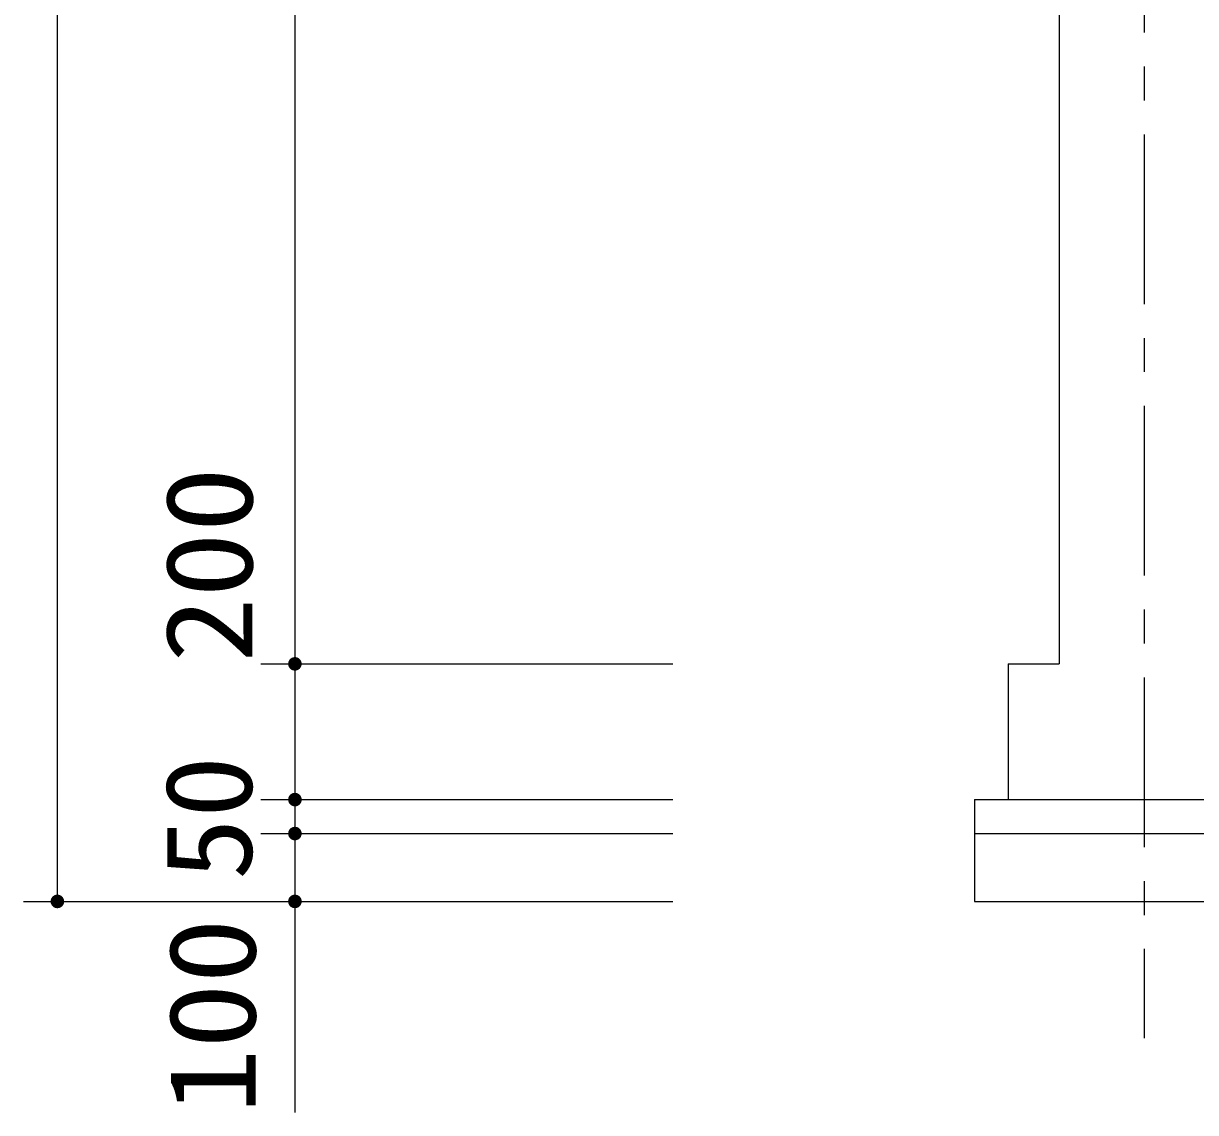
# Model space of a CAD drawing. Units: millimetres, scale not verified. Extents: x -14850 to 14850, y -10500 to 10500.
# Drawn here: x -1853 to -126, y -6162 to -4557 of the extents above; entities that cross this region are included whole.
import ezdxf
from ezdxf.enums import TextEntityAlignment as Align

# ---------------------------------------------------------------- set-up
doc = ezdxf.new("R2010")
doc.units = ezdxf.units.MM
doc.header["$LTSCALE"] = 50
doc.linetypes.add('CHAIN1', pattern=[8, 5, -1, 1, -1])
doc.layers.add('0-0_製作', color=5, linetype='Continuous', lineweight=25)
doc.layers.add('0-1_躯体', color=3, linetype='Continuous', lineweight=25)
doc.styles.add('ＭＳ ゴシック', font='')
doc.styles.get('ＭＳ ゴシック').set_extended_font_data('MS Gothic')

msp = doc.modelspace()

# ---------------------------------------------------------------- linework, layer by layer
at = {"layer": '0-0_製作', "color": 2}
for p, q in [((-1802.87, -5850.61), (-1802.87, -2920.61)), ((-1452.87, -3170.61), (-1452.87, -5500.61)), ((-1502.87, -5500.61), (-896, -5500.61)), ((-1452.87, -5500.61), (-1452.87, -5700.61)), ((-1502.87, -5700.61), (-896, -5700.61)), ((-1452.87, -5700.61), (-1452.87, -5750.61)), ((-1502.87, -5750.61), (-896, -5750.61)), ((-1452.87, -5750.61), (-1452.87, -5850.61)), ((-1852.87, -5850.61), (-896, -5850.61)), ((-1452.87, -5850.61), (-1452.87, -6161.66))]:
    msp.add_line(p, q, dxfattribs=at)
at = {"layer": '0-0_製作'}
for points in [[(-1462.38, -5497.52), (-1452.87, -5490.61), (-1452.87, -5500.61)], [(-1461.92, -5496.35), (-1452.87, -5490.61), (-1462.38, -5497.52)], [(-1461.32, -5495.25), (-1452.87, -5490.61), (-1461.92, -5496.35)], [(-1460.58, -5494.24), (-1452.87, -5490.61), (-1461.32, -5495.25)], [(-1459.72, -5493.32), (-1452.87, -5490.61), (-1460.58, -5494.24)], [(-1458.75, -5492.52), (-1452.87, -5490.61), (-1459.72, -5493.32)], [(-1457.69, -5491.85), (-1452.87, -5490.61), (-1458.75, -5492.52)], [(-1456.55, -5491.31), (-1452.87, -5490.61), (-1457.69, -5491.85)], [(-1455.36, -5490.92), (-1452.87, -5490.61), (-1456.55, -5491.31)], [(-1454.13, -5490.69), (-1452.87, -5490.61), (-1455.36, -5490.92)], [(-1452.87, -5490.61), (-1442.87, -5500.61), (-1452.87, -5500.61)], [(-1452.87, -5490.61), (-1442.95, -5499.36), (-1442.87, -5500.61)], [(-1452.87, -5490.61), (-1443.19, -5498.12), (-1442.95, -5499.36)], [(-1452.87, -5490.61), (-1443.57, -5496.93), (-1443.19, -5498.12)], [(-1452.87, -5490.61), (-1444.11, -5495.79), (-1443.57, -5496.93)], [(-1452.87, -5490.61), (-1444.78, -5494.73), (-1444.11, -5495.79)], [(-1452.87, -5490.61), (-1445.58, -5493.77), (-1444.78, -5494.73)], [(-1452.87, -5490.61), (-1446.5, -5492.91), (-1445.58, -5493.77)], [(-1452.87, -5490.61), (-1447.51, -5492.17), (-1446.5, -5492.91)], [(-1452.87, -5490.61), (-1448.61, -5491.56), (-1447.51, -5492.17)], [(-1452.24, -5490.63), (-1448.61, -5491.56), (-1452.87, -5490.61)], [(-1451, -5490.79), (-1448.61, -5491.56), (-1452.24, -5490.63)], [(-1451, -5490.79), (-1449.78, -5491.1), (-1448.61, -5491.56)], [(-1462.85, -5499.98), (-1452.87, -5500.61), (-1462.87, -5500.61)], [(-1462.87, -5500.61), (-1452.87, -5500.61), (-1462.79, -5501.86)], [(-1462.7, -5498.74), (-1452.87, -5500.61), (-1462.85, -5499.98)], [(-1462.79, -5501.86), (-1452.87, -5500.61), (-1462.56, -5503.1)], [(-1462.38, -5497.52), (-1452.87, -5500.61), (-1462.7, -5498.74)], [(-1462.56, -5503.1), (-1452.87, -5500.61), (-1462.17, -5504.29)], [(-1462.17, -5504.29), (-1452.87, -5500.61), (-1461.64, -5505.43)], [(-1461.64, -5505.43), (-1452.87, -5500.61), (-1460.96, -5506.49)], [(-1460.96, -5506.49), (-1452.87, -5500.61), (-1460.16, -5507.46)], [(-1460.16, -5507.46), (-1452.87, -5500.61), (-1459.25, -5508.32)], [(-1459.25, -5508.32), (-1452.87, -5500.61), (-1458.23, -5509.05)], [(-1458.23, -5509.05), (-1452.87, -5500.61), (-1452.87, -5510.61)], [(-1458.23, -5509.05), (-1453.5, -5510.59), (-1457.13, -5509.66)], [(-1458.23, -5509.05), (-1452.87, -5510.61), (-1453.5, -5510.59)], [(-1452.87, -5500.61), (-1451.62, -5510.53), (-1452.87, -5510.61)], [(-1452.87, -5500.61), (-1450.39, -5510.3), (-1451.62, -5510.53)], [(-1452.87, -5500.61), (-1449.19, -5509.91), (-1450.39, -5510.3)], [(-1452.87, -5500.61), (-1448.06, -5509.37), (-1449.19, -5509.91)], [(-1452.87, -5500.61), (-1446.99, -5508.7), (-1448.06, -5509.37)], [(-1452.87, -5500.61), (-1446.03, -5507.9), (-1446.99, -5508.7)], [(-1452.87, -5500.61), (-1445.17, -5506.99), (-1446.03, -5507.9)], [(-1452.87, -5500.61), (-1444.43, -5505.97), (-1445.17, -5506.99)], [(-1452.87, -5500.61), (-1443.82, -5504.87), (-1444.43, -5505.97)], [(-1452.87, -5500.61), (-1443.36, -5503.7), (-1443.82, -5504.87)], [(-1452.87, -5500.61), (-1443.05, -5502.48), (-1443.36, -5503.7)], [(-1442.87, -5500.61), (-1443.05, -5502.48), (-1452.87, -5500.61)], [(-1442.87, -5500.61), (-1442.89, -5501.24), (-1443.05, -5502.48)], [(-1457.13, -5509.66), (-1454.75, -5510.43), (-1455.96, -5510.12)], [(-1457.13, -5509.66), (-1453.5, -5510.59), (-1454.75, -5510.43)], [(-1462.7, -5698.74), (-1452.87, -5700.61), (-1462.85, -5699.98)], [(-1462.38, -5697.52), (-1452.87, -5700.61), (-1462.7, -5698.74)], [(-1462.38, -5697.52), (-1452.87, -5690.61), (-1452.87, -5700.61)], [(-1461.92, -5696.35), (-1452.87, -5690.61), (-1462.38, -5697.52)], [(-1461.32, -5695.25), (-1452.87, -5690.61), (-1461.92, -5696.35)], [(-1460.58, -5694.24), (-1452.87, -5690.61), (-1461.32, -5695.25)], [(-1459.72, -5693.32), (-1452.87, -5690.61), (-1460.58, -5694.24)], [(-1458.75, -5692.52), (-1452.87, -5690.61), (-1459.72, -5693.32)], [(-1457.69, -5691.85), (-1452.87, -5690.61), (-1458.75, -5692.52)], [(-1456.55, -5691.31), (-1452.87, -5690.61), (-1457.69, -5691.85)], [(-1455.36, -5690.93), (-1452.87, -5690.61), (-1456.55, -5691.31)], [(-1454.13, -5690.69), (-1452.87, -5690.61), (-1455.36, -5690.93)], [(-1452.87, -5690.61), (-1442.87, -5700.61), (-1452.87, -5700.61)], [(-1452.87, -5690.61), (-1442.95, -5699.36), (-1442.87, -5700.61)], [(-1452.87, -5690.61), (-1443.19, -5698.12), (-1442.95, -5699.36)], [(-1452.87, -5690.61), (-1443.57, -5696.93), (-1443.19, -5698.12)], [(-1452.87, -5690.61), (-1444.11, -5695.79), (-1443.57, -5696.93)], [(-1452.87, -5690.61), (-1444.78, -5694.73), (-1444.11, -5695.79)], [(-1452.87, -5690.61), (-1445.58, -5693.77), (-1444.78, -5694.73)], [(-1452.87, -5690.61), (-1446.5, -5692.91), (-1445.58, -5693.77)], [(-1452.87, -5690.61), (-1447.51, -5692.17), (-1446.5, -5692.91)], [(-1452.87, -5690.61), (-1448.61, -5691.56), (-1447.51, -5692.17)], [(-1452.24, -5690.63), (-1448.61, -5691.56), (-1452.87, -5690.61)], [(-1452.24, -5690.63), (-1449.78, -5691.1), (-1448.61, -5691.56)], [(-1451, -5690.79), (-1449.78, -5691.1), (-1452.24, -5690.63)], [(-1462.85, -5699.98), (-1452.87, -5700.61), (-1462.87, -5700.61)], [(-1462.87, -5700.61), (-1452.87, -5700.61), (-1462.79, -5701.86)], [(-1462.79, -5701.86), (-1452.87, -5700.61), (-1462.56, -5703.1)], [(-1462.56, -5703.1), (-1452.87, -5700.61), (-1462.17, -5704.29)], [(-1462.17, -5704.29), (-1452.87, -5700.61), (-1461.64, -5705.43)], [(-1461.64, -5705.43), (-1452.87, -5700.61), (-1460.96, -5706.49)], [(-1460.96, -5706.49), (-1452.87, -5700.61), (-1460.16, -5707.46)], [(-1460.16, -5707.46), (-1452.87, -5700.61), (-1459.25, -5708.32)], [(-1459.25, -5708.32), (-1452.87, -5700.61), (-1458.23, -5709.05)], [(-1458.23, -5709.05), (-1452.87, -5700.61), (-1452.87, -5710.61)], [(-1458.23, -5709.05), (-1452.87, -5710.61), (-1457.13, -5709.66)], [(-1457.13, -5709.66), (-1453.5, -5710.59), (-1455.96, -5710.12)], [(-1457.13, -5709.66), (-1452.87, -5710.61), (-1453.5, -5710.59)], [(-1455.96, -5710.12), (-1453.5, -5710.59), (-1454.75, -5710.43)], [(-1452.87, -5700.61), (-1451.62, -5710.53), (-1452.87, -5710.61)], [(-1452.87, -5700.61), (-1450.39, -5710.3), (-1451.62, -5710.53)], [(-1452.87, -5700.61), (-1449.19, -5709.91), (-1450.39, -5710.3)], [(-1452.87, -5700.61), (-1448.06, -5709.37), (-1449.19, -5709.91)], [(-1452.87, -5700.61), (-1446.99, -5708.7), (-1448.06, -5709.37)], [(-1452.87, -5700.61), (-1446.03, -5707.9), (-1446.99, -5708.7)], [(-1452.87, -5700.61), (-1445.17, -5706.99), (-1446.03, -5707.9)], [(-1452.87, -5700.61), (-1444.43, -5705.97), (-1445.17, -5706.99)], [(-1452.87, -5700.61), (-1443.82, -5704.87), (-1444.43, -5705.97)], [(-1452.87, -5700.61), (-1443.36, -5703.7), (-1443.82, -5704.87)], [(-1452.87, -5700.61), (-1443.05, -5702.48), (-1443.36, -5703.7)], [(-1442.87, -5700.61), (-1443.05, -5702.48), (-1452.87, -5700.61)], [(-1442.87, -5700.61), (-1442.89, -5701.24), (-1443.05, -5702.48)], [(-1462.85, -5749.98), (-1452.87, -5750.61), (-1462.87, -5750.61)], [(-1462.87, -5750.61), (-1452.87, -5750.61), (-1462.79, -5751.86)], [(-1462.7, -5748.74), (-1452.87, -5750.61), (-1462.85, -5749.98)], [(-1462.79, -5751.86), (-1452.87, -5750.61), (-1462.56, -5753.1)], [(-1462.38, -5747.52), (-1452.87, -5750.61), (-1462.7, -5748.74)], [(-1462.56, -5753.1), (-1452.87, -5750.61), (-1462.17, -5754.29)], [(-1462.38, -5747.52), (-1452.87, -5740.61), (-1452.87, -5750.61)], [(-1461.92, -5746.35), (-1452.87, -5740.61), (-1462.38, -5747.52)], [(-1462.17, -5754.29), (-1452.87, -5750.61), (-1461.64, -5755.43)], [(-1461.32, -5745.25), (-1452.87, -5740.61), (-1461.92, -5746.35)], [(-1461.64, -5755.43), (-1452.87, -5750.61), (-1460.96, -5756.49)], [(-1460.58, -5744.24), (-1452.87, -5740.61), (-1461.32, -5745.25)], [(-1460.96, -5756.49), (-1452.87, -5750.61), (-1460.16, -5757.46)], [(-1459.72, -5743.32), (-1452.87, -5740.61), (-1460.58, -5744.24)], [(-1460.16, -5757.46), (-1452.87, -5750.61), (-1459.25, -5758.32)], [(-1458.75, -5742.52), (-1452.87, -5740.61), (-1459.72, -5743.32)], [(-1459.25, -5758.32), (-1452.87, -5750.61), (-1458.23, -5759.05)], [(-1457.69, -5741.85), (-1452.87, -5740.61), (-1458.75, -5742.52)], [(-1458.23, -5759.05), (-1452.87, -5750.61), (-1452.87, -5760.61)], [(-1456.55, -5741.31), (-1452.87, -5740.61), (-1457.69, -5741.85)], [(-1455.36, -5740.92), (-1452.87, -5740.61), (-1456.55, -5741.31)], [(-1454.13, -5740.69), (-1452.87, -5740.61), (-1455.36, -5740.92)], [(-1452.87, -5740.61), (-1442.87, -5750.61), (-1452.87, -5750.61)], [(-1452.87, -5740.61), (-1442.95, -5749.36), (-1442.87, -5750.61)], [(-1452.87, -5740.61), (-1443.19, -5748.12), (-1442.95, -5749.36)], [(-1452.87, -5740.61), (-1443.57, -5746.93), (-1443.19, -5748.12)], [(-1452.87, -5740.61), (-1444.11, -5745.79), (-1443.57, -5746.93)], [(-1452.87, -5740.61), (-1444.78, -5744.73), (-1444.11, -5745.79)], [(-1452.87, -5740.61), (-1445.58, -5743.76), (-1444.78, -5744.73)], [(-1452.87, -5740.61), (-1446.5, -5742.91), (-1445.58, -5743.76)], [(-1452.87, -5740.61), (-1447.51, -5742.17), (-1446.5, -5742.91)], [(-1452.87, -5740.61), (-1448.61, -5741.56), (-1447.51, -5742.17)], [(-1452.24, -5740.63), (-1448.61, -5741.56), (-1452.87, -5740.61)], [(-1452.87, -5750.61), (-1451.62, -5760.53), (-1452.87, -5760.61)], [(-1452.87, -5750.61), (-1450.39, -5760.3), (-1451.62, -5760.53)], [(-1452.87, -5750.61), (-1449.19, -5759.91), (-1450.39, -5760.3)], [(-1452.87, -5750.61), (-1448.06, -5759.37), (-1449.19, -5759.91)], [(-1452.87, -5750.61), (-1446.99, -5758.7), (-1448.06, -5759.37)], [(-1452.87, -5750.61), (-1446.03, -5757.9), (-1446.99, -5758.7)], [(-1452.87, -5750.61), (-1445.17, -5756.98), (-1446.03, -5757.9)], [(-1452.87, -5750.61), (-1444.43, -5755.97), (-1445.17, -5756.98)], [(-1452.87, -5750.61), (-1443.82, -5754.87), (-1444.43, -5755.97)], [(-1452.87, -5750.61), (-1443.36, -5753.7), (-1443.82, -5754.87)], [(-1452.87, -5750.61), (-1443.05, -5752.48), (-1443.36, -5753.7)], [(-1442.87, -5750.61), (-1443.05, -5752.48), (-1452.87, -5750.61)], [(-1452.24, -5740.63), (-1449.78, -5741.1), (-1448.61, -5741.56)], [(-1451, -5740.79), (-1449.78, -5741.1), (-1452.24, -5740.63)], [(-1442.87, -5750.61), (-1442.89, -5751.24), (-1443.05, -5752.48)], [(-1458.23, -5759.05), (-1452.87, -5760.61), (-1457.13, -5759.66)], [(-1457.13, -5759.66), (-1453.5, -5760.59), (-1455.96, -5760.12)], [(-1457.13, -5759.66), (-1452.87, -5760.61), (-1453.5, -5760.59)], [(-1455.96, -5760.12), (-1453.5, -5760.59), (-1454.75, -5760.43)], [(-1812.85, -5849.98), (-1802.87, -5850.61), (-1812.87, -5850.61)], [(-1812.87, -5850.61), (-1802.87, -5850.61), (-1812.79, -5851.86)], [(-1812.7, -5848.74), (-1802.87, -5850.61), (-1812.85, -5849.98)], [(-1812.79, -5851.86), (-1802.87, -5850.61), (-1812.56, -5853.1)], [(-1812.38, -5847.52), (-1802.87, -5850.61), (-1812.7, -5848.74)], [(-1812.56, -5853.1), (-1802.87, -5850.61), (-1812.17, -5854.29)], [(-1812.38, -5847.52), (-1802.87, -5840.61), (-1802.87, -5850.61)], [(-1811.92, -5846.35), (-1802.87, -5840.61), (-1812.38, -5847.52)], [(-1812.17, -5854.29), (-1802.87, -5850.61), (-1811.64, -5855.43)], [(-1811.32, -5845.25), (-1802.87, -5840.61), (-1811.92, -5846.35)], [(-1811.64, -5855.43), (-1802.87, -5850.61), (-1810.96, -5856.49)], [(-1810.58, -5844.24), (-1802.87, -5840.61), (-1811.32, -5845.25)], [(-1810.96, -5856.49), (-1802.87, -5850.61), (-1810.16, -5857.46)], [(-1809.72, -5843.32), (-1802.87, -5840.61), (-1810.58, -5844.24)], [(-1810.16, -5857.46), (-1802.87, -5850.61), (-1809.25, -5858.32)], [(-1808.75, -5842.52), (-1802.87, -5840.61), (-1809.72, -5843.32)], [(-1809.25, -5858.32), (-1802.87, -5850.61), (-1802.87, -5860.61)], [(-1807.69, -5841.85), (-1802.87, -5840.61), (-1808.75, -5842.52)], [(-1806.55, -5841.31), (-1802.87, -5840.61), (-1807.69, -5841.85)], [(-1805.36, -5840.92), (-1802.87, -5840.61), (-1806.55, -5841.31)], [(-1804.13, -5840.69), (-1802.87, -5840.61), (-1805.36, -5840.92)], [(-1802.87, -5840.61), (-1792.87, -5850.61), (-1802.87, -5850.61)], [(-1802.87, -5840.61), (-1792.95, -5849.36), (-1792.87, -5850.61)], [(-1802.87, -5840.61), (-1793.19, -5848.12), (-1792.95, -5849.36)], [(-1802.87, -5840.61), (-1793.57, -5846.93), (-1793.19, -5848.12)], [(-1802.87, -5840.61), (-1794.11, -5845.79), (-1793.57, -5846.93)], [(-1802.87, -5840.61), (-1794.78, -5844.73), (-1794.11, -5845.79)], [(-1802.87, -5840.61), (-1795.58, -5843.76), (-1794.78, -5844.73)], [(-1802.87, -5840.61), (-1796.5, -5842.91), (-1795.58, -5843.76)], [(-1802.87, -5840.61), (-1797.51, -5842.17), (-1796.5, -5842.91)], [(-1802.24, -5840.63), (-1797.51, -5842.17), (-1802.87, -5840.61)], [(-1802.87, -5850.61), (-1801.62, -5860.53), (-1802.87, -5860.61)], [(-1802.87, -5850.61), (-1800.39, -5860.3), (-1801.62, -5860.53)], [(-1802.87, -5850.61), (-1799.19, -5859.91), (-1800.39, -5860.3)], [(-1802.87, -5850.61), (-1798.06, -5859.37), (-1799.19, -5859.91)], [(-1802.87, -5850.61), (-1796.99, -5858.7), (-1798.06, -5859.37)], [(-1802.87, -5850.61), (-1796.03, -5857.9), (-1796.99, -5858.7)], [(-1802.87, -5850.61), (-1795.17, -5856.98), (-1796.03, -5857.9)], [(-1802.87, -5850.61), (-1794.43, -5855.97), (-1795.17, -5856.98)], [(-1802.87, -5850.61), (-1793.82, -5854.87), (-1794.43, -5855.97)], [(-1802.87, -5850.61), (-1793.36, -5853.7), (-1793.82, -5854.87)], [(-1802.87, -5850.61), (-1793.05, -5852.48), (-1793.36, -5853.7)], [(-1792.87, -5850.61), (-1793.05, -5852.48), (-1802.87, -5850.61)], [(-1802.24, -5840.63), (-1798.61, -5841.56), (-1797.51, -5842.17)], [(-1801, -5840.79), (-1798.61, -5841.56), (-1802.24, -5840.63)], [(-1801, -5840.79), (-1799.78, -5841.1), (-1798.61, -5841.56)], [(-1792.87, -5850.61), (-1792.89, -5851.24), (-1793.05, -5852.48)], [(-1462.85, -5849.98), (-1452.87, -5850.61), (-1462.87, -5850.61)], [(-1462.87, -5850.61), (-1452.87, -5850.61), (-1462.79, -5851.86)], [(-1462.7, -5848.74), (-1452.87, -5850.61), (-1462.85, -5849.98)], [(-1462.79, -5851.86), (-1452.87, -5850.61), (-1462.56, -5853.1)], [(-1462.38, -5847.52), (-1452.87, -5850.61), (-1462.7, -5848.74)], [(-1462.56, -5853.1), (-1452.87, -5850.61), (-1462.17, -5854.29)], [(-1462.38, -5847.52), (-1452.87, -5840.61), (-1452.87, -5850.61)], [(-1461.92, -5846.35), (-1452.87, -5840.61), (-1462.38, -5847.52)], [(-1462.17, -5854.29), (-1452.87, -5850.61), (-1461.64, -5855.43)], [(-1461.32, -5845.25), (-1452.87, -5840.61), (-1461.92, -5846.35)], [(-1461.64, -5855.43), (-1452.87, -5850.61), (-1460.96, -5856.49)], [(-1460.58, -5844.24), (-1452.87, -5840.61), (-1461.32, -5845.25)], [(-1460.96, -5856.49), (-1452.87, -5850.61), (-1460.16, -5857.46)], [(-1459.72, -5843.32), (-1452.87, -5840.61), (-1460.58, -5844.24)], [(-1460.16, -5857.46), (-1452.87, -5850.61), (-1459.25, -5858.32)], [(-1458.75, -5842.52), (-1452.87, -5840.61), (-1459.72, -5843.32)], [(-1459.25, -5858.32), (-1452.87, -5850.61), (-1458.23, -5859.05)], [(-1457.69, -5841.85), (-1452.87, -5840.61), (-1458.75, -5842.52)], [(-1458.23, -5859.05), (-1452.87, -5850.61), (-1452.87, -5860.61)], [(-1456.55, -5841.31), (-1452.87, -5840.61), (-1457.69, -5841.85)], [(-1455.36, -5840.92), (-1452.87, -5840.61), (-1456.55, -5841.31)], [(-1454.13, -5840.69), (-1452.87, -5840.61), (-1455.36, -5840.92)], [(-1452.87, -5840.61), (-1442.87, -5850.61), (-1452.87, -5850.61)], [(-1452.87, -5840.61), (-1442.95, -5849.36), (-1442.87, -5850.61)], [(-1452.87, -5840.61), (-1443.19, -5848.12), (-1442.95, -5849.36)], [(-1452.87, -5840.61), (-1443.57, -5846.93), (-1443.19, -5848.12)], [(-1452.87, -5840.61), (-1444.11, -5845.79), (-1443.57, -5846.93)], [(-1452.87, -5840.61), (-1444.78, -5844.73), (-1444.11, -5845.79)], [(-1452.87, -5840.61), (-1445.58, -5843.76), (-1444.78, -5844.73)], [(-1452.87, -5840.61), (-1446.5, -5842.91), (-1445.58, -5843.76)], [(-1452.87, -5840.61), (-1447.51, -5842.17), (-1446.5, -5842.91)], [(-1452.87, -5840.61), (-1448.61, -5841.56), (-1447.51, -5842.17)], [(-1452.24, -5840.63), (-1448.61, -5841.56), (-1452.87, -5840.61)], [(-1452.87, -5850.61), (-1451.62, -5860.53), (-1452.87, -5860.61)], [(-1452.87, -5850.61), (-1450.39, -5860.3), (-1451.62, -5860.53)], [(-1452.87, -5850.61), (-1449.19, -5859.91), (-1450.39, -5860.3)], [(-1452.87, -5850.61), (-1448.06, -5859.37), (-1449.19, -5859.91)], [(-1452.87, -5850.61), (-1446.99, -5858.7), (-1448.06, -5859.37)], [(-1452.87, -5850.61), (-1446.03, -5857.9), (-1446.99, -5858.7)], [(-1452.87, -5850.61), (-1445.17, -5856.98), (-1446.03, -5857.9)], [(-1452.87, -5850.61), (-1444.43, -5855.97), (-1445.17, -5856.98)], [(-1452.87, -5850.61), (-1443.82, -5854.87), (-1444.43, -5855.97)], [(-1452.87, -5850.61), (-1443.36, -5853.7), (-1443.82, -5854.87)], [(-1452.87, -5850.61), (-1443.05, -5852.48), (-1443.36, -5853.7)], [(-1442.87, -5850.61), (-1443.05, -5852.48), (-1452.87, -5850.61)], [(-1452.24, -5840.63), (-1449.78, -5841.1), (-1448.61, -5841.56)], [(-1451, -5840.79), (-1449.78, -5841.1), (-1452.24, -5840.63)], [(-1442.87, -5850.61), (-1442.89, -5851.24), (-1443.05, -5852.48)], [(-1809.25, -5858.32), (-1802.87, -5860.61), (-1808.23, -5859.05)], [(-1808.23, -5859.05), (-1803.5, -5860.59), (-1807.13, -5859.66)], [(-1808.23, -5859.05), (-1802.87, -5860.61), (-1803.5, -5860.59)], [(-1807.13, -5859.66), (-1804.75, -5860.43), (-1805.96, -5860.12)], [(-1807.13, -5859.66), (-1803.5, -5860.59), (-1804.75, -5860.43)], [(-1458.23, -5859.05), (-1452.87, -5860.61), (-1457.13, -5859.66)], [(-1457.13, -5859.66), (-1453.5, -5860.59), (-1455.96, -5860.12)], [(-1457.13, -5859.66), (-1452.87, -5860.61), (-1453.5, -5860.59)], [(-1455.96, -5860.12), (-1453.5, -5860.59), (-1454.75, -5860.43)]]:
    msp.add_solid(points, dxfattribs=at)
at = {"layer": '0-1_躯体', "color": 2, "linetype": 'CHAIN1'}
msp.add_line((-201.72, -2720.61), (-201.72, -6052.31), dxfattribs=at)
at = {"layer": '0-1_躯体', "color": 2}
for p, q in [((-326.72, -3120.61), (-326.72, -5500.61)), ((-401.72, -5500.61), (-401.72, -5700.61)), ((-401.72, -5500.61), (-326.72, -5500.61)), ((-451.72, -5700.61), (2648.28, -5700.61)), ((-451.72, -5700.61), (-451.72, -5850.61)), ((-451.72, -5750.61), (2648.28, -5750.61)), ((-451.72, -5850.61), (2648.28, -5850.61))]:
    msp.add_line(p, q, dxfattribs=at)

# ---------------------------------------------------------------- texts
at = {"layer": '0-0_製作', "color": 4, "style": 'ＭＳ ゴシック'}
for s, height, width, p in [('200', 128.4, 1.1, (-1477.07, -5499)), ('50', 128.3, 1.05, (-1477.87, -5819.36)), ('100', 128.4, 1.1, (-1472.42, -6163.65))]:
    msp.add_text(s, height=height, rotation=90, dxfattribs=dict(at, width=width)).set_placement(p, align=Align.BOTTOM_LEFT)

doc.saveas('drawing.dxf')
